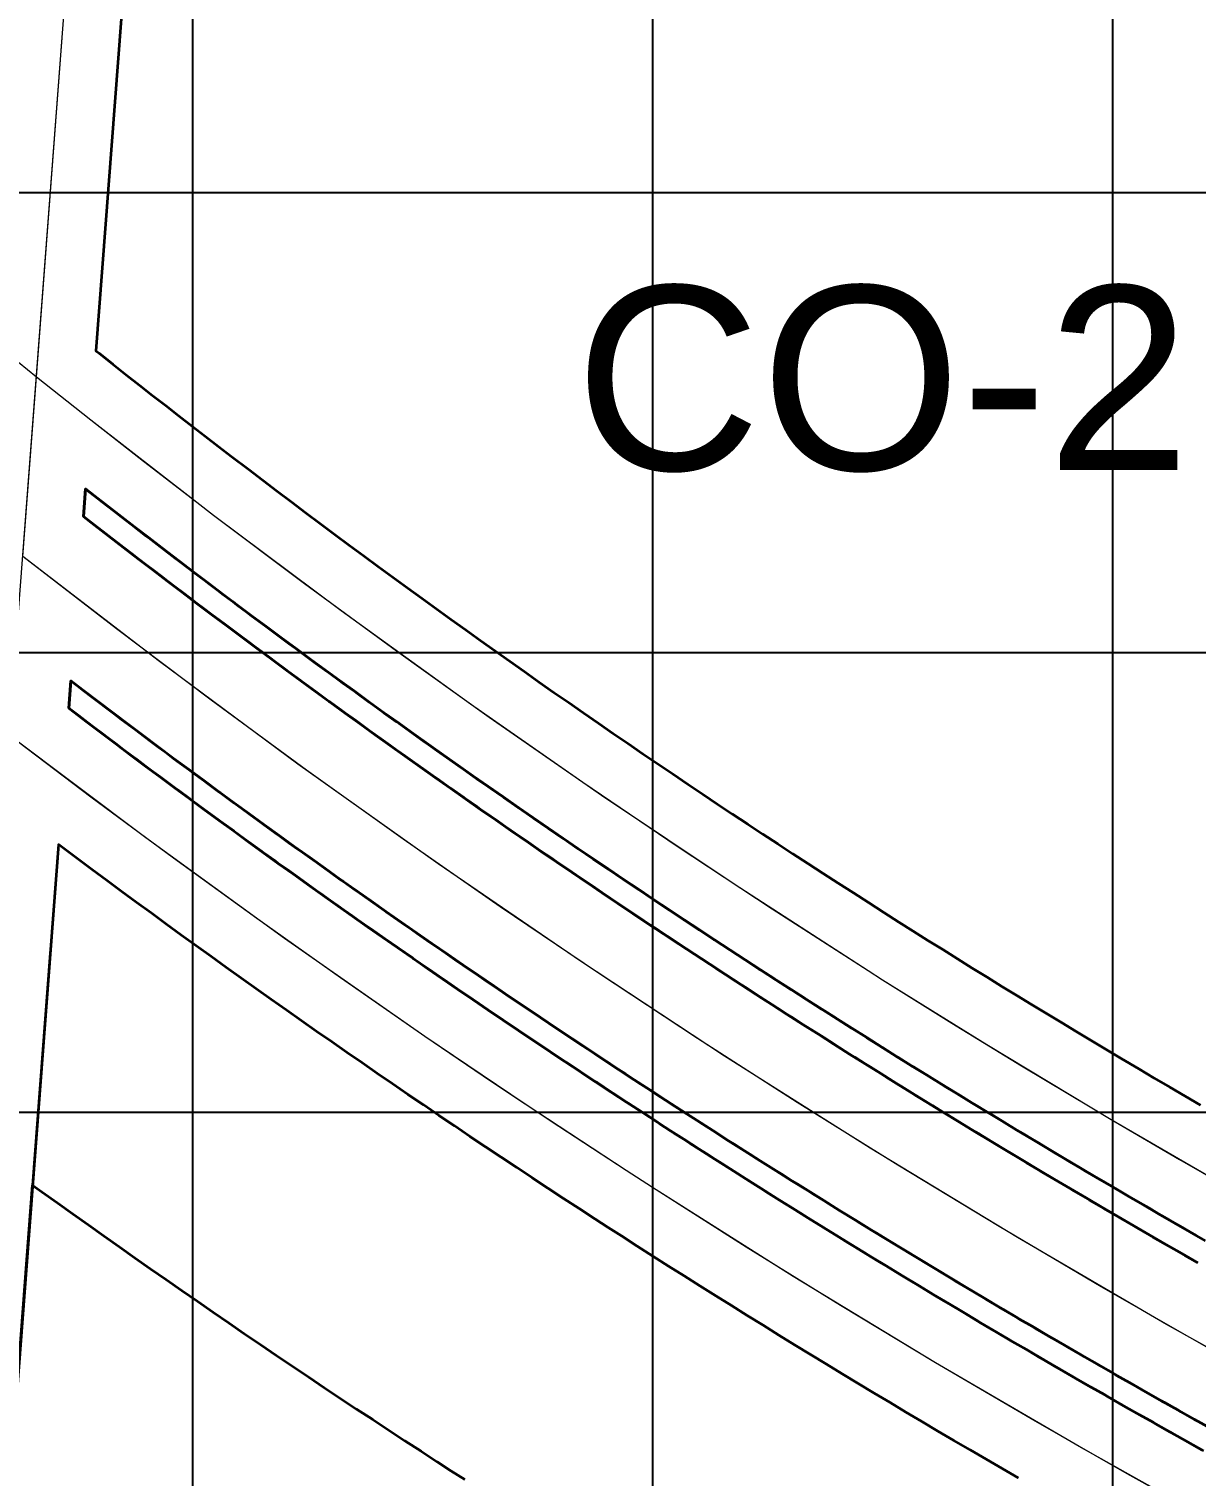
# Model space of a CAD drawing. Header units: millimetres. Extents: x 464536 to 476893, y 870501 to 881610.
# Drawn here: x 467364.4 to 467618.1, y 873120.9 to 873435.6 of the extents above; entities that cross this region are included whole.
import ezdxf
from ezdxf.enums import TextEntityAlignment as Align

# ---------------------------------------------------------------- set-up
doc = ezdxf.new("R2010")
doc.units = ezdxf.units.MM
for name, color, linetype, lineweight in [('Center_1', 7, 'Continuous', 5), ('Land Use Code', 7, 'Continuous', 35), ('Mixed use', 30, 'Continuous', 35), ('Proposed Road Net work', 7, 'Continuous', 35), ('Recreational _ Environmental', 84, 'Continuous', 35)]:
    doc.layers.add(name, color=color, linetype=linetype, lineweight=lineweight)
doc.layers.add('Commerce_ Business _ Trade', color=10, linetype='Continuous')
doc.layers.add('Grid1', color=7, linetype='Continuous')
doc.styles.add('Arial', font='arial.ttf')

msp = doc.modelspace()

# ---------------------------------------------------------------- linework, layer by layer
at = {"layer": 'Center_1'}
for points in [[(467202.2, 871205.22), (467415.66, 874013.8), (467534.59, 875578.54)], [(467354.16, 873369.5), (467365.97, 873359.96), (467377.79, 873350.57), (467400.83, 873332.66), (467404.49, 873329.87), (467432.26, 873309.08), (467460.38, 873288.78), (467488.85, 873268.96), (467517.66, 873249.63), (467546.79, 873230.81), (467546.83, 873230.78), (467549.93, 873228.82), (467572.57, 873214.73), (467595.4, 873200.94), (467599.27, 873198.64), (467629.77, 873180.94), (467663.33, 873162.28), (467697.25, 873144.25), (467731.5, 873126.88), (467766.07, 873110.16), (467773.25, 873106.79), (467780.43, 873103.45)], [(467806.26, 873056.21), (467769.52, 873072.69), (467744.51, 873084.42), (467719.66, 873096.48), (467710.79, 873100.88), (467677.43, 873117.93), (467644.37, 873135.6), (467611.65, 873153.86), (467579.27, 873172.72), (467547.24, 873192.17), (467515.57, 873212.2), (467484.27, 873232.81), (467453.35, 873253.98), (467422.83, 873275.72), (467392.71, 873298.02), (467363, 873320.86)], [(468022.62, 872941.89), (467985.93, 872953.39), (467949.45, 872965.56), (467913.21, 872978.4), (467877.22, 872991.91), (467875.01, 872992.76), (467838.32, 873007.37), (467801.91, 873022.67), (467765.8, 873038.66), (467738.03, 873051.52), (467709.24, 873065.38), (467680.66, 873079.69), (467652.3, 873094.43), (467624.17, 873109.61), (467592.64, 873127.29), (467561.42, 873145.52), (467530.52, 873164.29), (467499.95, 873183.6), (467494.21, 873187.31), (467472.24, 873201.75), (467450.45, 873216.48), (467419.92, 873237.79), (467389.79, 873259.64), (467360.04, 873282.03)]]:
    msp.add_lwpolyline(points, dxfattribs=at)
for points in [[(467194.85, 873513.87, 0), (467205.51, 873503.2, 0), (467216.4, 873492.47, 0), (467227.36, 873481.83, 0), (467238.4, 873471.27, 0), (467249.52, 873460.79, 0), (467254.47, 873456.18, 0), (467266.61, 873444.99, 0), (467278.85, 873433.9, 0), (467291.18, 873422.91, 0), (467303.6, 873412.02, 0), (467316.11, 873401.24, 0), (467328.71, 873390.55, 0), (467341.39, 873379.97, 0), (467354.16, 873369.5, 0), (467365.97, 873359.96, 0)], [(467365.97, 873359.96, 0), (467376.82, 873502.72, 0)], [(467363, 873320.86, 0), (467365.97, 873359.96, 0)], [(467365.97, 873359.96, 0), (467377.79, 873350.57, 0), (467389.28, 873341.57, 0), (467400.83, 873332.66, 0), (467404.49, 873329.87, 0), (467424.29, 873314.97, 0), (467444.27, 873300.32, 0), (467464.43, 873285.92, 0), (467484.76, 873271.76, 0), (467505.27, 873257.85, 0), (467525.95, 873244.2, 0), (467546.79, 873230.81, 0), (467546.83, 873230.78, 0), (467549.93, 873228.82, 0), (467565, 873219.39, 0), (467580.16, 873210.1, 0), (467595.4, 873200.94, 0), (467599.27, 873198.64, 0), (467614.48, 873189.73, 0), (467629.77, 873180.94, 0)], [(467769.52, 873072.69, 0), (467752.83, 873080.47, 0), (467736.21, 873088.4, 0), (467719.66, 873096.48, 0), (467710.79, 873100.88, 0), (467687.82, 873112.54, 0), (467664.99, 873124.49, 0), (467642.32, 873136.72, 0), (467619.8, 873149.24, 0), (467597.44, 873162.04, 0), (467575.25, 873175.12, 0), (467553.22, 873188.48, 0), (467531.36, 873202.11, 0), (467509.67, 873216.02, 0), (467488.16, 873230.2, 0), (467466.83, 873244.65, 0), (467445.68, 873259.37, 0), (467424.72, 873274.35, 0), (467403.95, 873289.59, 0), (467383.38, 873305.1, 0), (467363, 873320.86, 0)], [(467765.8, 873038.66, 0), (467751.89, 873045.04, 0), (467738.03, 873051.52, 0), (467714.98, 873062.57, 0), (467692.06, 873073.91, 0), (467669.28, 873085.53, 0), (467646.65, 873097.43, 0), (467624.17, 873109.61, 0), (467603.11, 873121.34, 0), (467582.2, 873133.31, 0), (467561.42, 873145.52, 0), (467540.78, 873157.98, 0), (467520.3, 873170.67, 0), (467499.95, 873183.6, 0), (467494.21, 873187.31, 0), (467479.54, 873196.91, 0), (467464.95, 873206.63, 0), (467450.45, 873216.48, 0), (467432.09, 873229.2, 0), (467413.87, 873242.11, 0), (467395.78, 873255.22, 0), (467377.84, 873268.53, 0), (467360.04, 873282.03, 0)]]:
    msp.add_polyline3d(points, dxfattribs=at)
at = {"layer": 'Commerce_ Business _ Trade'}
for points in [[(467619.07, 873201.51), (467615.71, 873203.48), (467612.35, 873205.44), (467608.99, 873207.42), (467605.64, 873209.4), (467601.79, 873211.68), (467598.54, 873213.62), (467595.29, 873215.57), (467592.05, 873217.52), (467588.81, 873219.48), (467585.57, 873221.44), (467582.34, 873223.41), (467579.11, 873225.39), (467575.88, 873227.37), (467572.66, 873229.36), (467569.44, 873231.35), (467566.22, 873233.35), (467563.01, 873235.36), (467559.8, 873237.37), (467556.6, 873239.39), (467553.5, 873241.35), (467550.18, 873243.46), (467546.88, 873245.57), (467543.58, 873247.68), (467540.29, 873249.8), (467537, 873251.93), (467533.71, 873254.07), (467530.43, 873256.2), (467527.15, 873258.35), (467523.88, 873260.5), (467520.61, 873262.66), (467517.34, 873264.83), (467514.08, 873267), (467510.83, 873269.18), (467507.58, 873271.36), (467504.33, 873273.55), (467501.09, 873275.75), (467497.85, 873277.95), (467494.61, 873280.16), (467491.38, 873282.38), (467488.15, 873284.6), (467484.93, 873286.83), (467481.72, 873289.07), (467478.5, 873291.31), (467475.29, 873293.55), (467472.09, 873295.81), (467468.89, 873298.07), (467465.7, 873300.33), (467462.5, 873302.61), (467459.32, 873304.89), (467456.14, 873307.17), (467452.96, 873309.46), (467449.79, 873311.76), (467446.62, 873314.06), (467443.45, 873316.37), (467440.29, 873318.69), (467437.14, 873321.01), (467433.99, 873323.34), (467430.84, 873325.67), (467427.7, 873328.02), (467424.56, 873330.36), (467421.43, 873332.72), (467418.3, 873335.07), (467415.18, 873337.44), (467412.06, 873339.81), (467408.43, 873342.59), (467405.55, 873344.79), (467402.68, 873347.01), (467399.81, 873349.22), (467396.95, 873351.44), (467394.09, 873353.67), (467391.23, 873355.9), (467388.38, 873358.14), (467385.53, 873360.38), (467382.59, 873362.71), (467379.65, 873365.04), (467378.93, 873365.61), (467380.11, 873381.03), (467388.54, 873491.98)], [(467459.09, 873120.11), (467456.11, 873122.03), (467453.13, 873123.96), (467449.62, 873126.25), (467446.11, 873128.54), (467442.6, 873130.83), (467439.1, 873133.14), (467435.6, 873135.45), (467432.11, 873137.77), (467428.62, 873140.09), (467425.14, 873142.43), (467421.67, 873144.76), (467418.18, 873147.11), (467414.71, 873149.46), (467411.24, 873151.82), (467407.78, 873154.19), (467404.38, 873156.53), (467400.97, 873158.87), (467397.57, 873161.22), (467394.18, 873163.58), (467390.79, 873165.95), (467387.4, 873168.32), (467384.02, 873170.7), (467380.65, 873173.08), (467377.28, 873175.47), (467373.91, 873177.87), (467370.55, 873180.27), (467367.19, 873182.68), (467365.14, 873184.16), (467368.98, 873234.61), (467369.04, 873235.37), (467370.77, 873258.21), (467371.63, 873257.57), (467374.84, 873255.16), (467378.06, 873252.77), (467381.28, 873250.38), (467384.51, 873248), (467387.74, 873245.62), (467390.98, 873243.25), (467394.22, 873240.88), (467397.47, 873238.52), (467400.72, 873236.17), (467403.97, 873233.83), (467407.23, 873231.49), (467410.5, 873229.15), (467413.77, 873226.83), (467417.04, 873224.5), (467420.32, 873222.19), (467423.6, 873219.88), (467426.89, 873217.58), (467430.18, 873215.28), (467433.47, 873212.99), (467436.77, 873210.71), (467440.08, 873208.43), (467443.38, 873206.16), (467446.74, 873203.87), (467450.11, 873201.58), (467453.48, 873199.29), (467456.85, 873197.02), (467460.23, 873194.75), (467463.61, 873192.48), (467467, 873190.23), (467470.39, 873187.97), (467473.78, 873185.73), (467477.18, 873183.49), (467480.59, 873181.26), (467483.99, 873179.04), (467487.41, 873176.82), (467490.3, 873174.95), (467493.19, 873173.09), (467496.59, 873170.9), (467499.99, 873168.72), (467503.4, 873166.55), (467506.81, 873164.39), (467510.23, 873162.23), (467513.65, 873160.08), (467517.08, 873157.94), (467520.51, 873155.8), (467523.94, 873153.67), (467527.38, 873151.54), (467530.82, 873149.42), (467534.26, 873147.31), (467537.71, 873145.21), (467541.17, 873143.11), (467544.62, 873141.02), (467548.09, 873138.93), (467551.55, 873136.86), (467555.02, 873134.78), (467558.5, 873132.72), (467561.97, 873130.66), (467565.46, 873128.61), (467568.94, 873126.57), (467572.43, 873124.53), (467575.92, 873122.5), (467579.42, 873120.47)]]:
    msp.add_lwpolyline(points, dxfattribs=at)
at = {"layer": 'Grid1'}
for p, q in [((467400, 870600), (467400, 881600)), ((467500, 870600), (467500, 881600)), ((467600, 870600), (467600, 881600)), ((464700, 873400), (472600, 873400)), ((464700, 873300), (472600, 873300)), ((464700, 873200), (472600, 873200))]:
    msp.add_line(p, q, dxfattribs=at)
at = {"layer": 'Mixed use'}
msp.add_lwpolyline([(467339.3, 872844.09), (467365.14, 873184.16), (467367.19, 873182.68), (467370.55, 873180.27), (467373.91, 873177.87), (467377.28, 873175.47), (467380.65, 873173.08), (467384.02, 873170.7), (467387.4, 873168.32), (467390.79, 873165.95), (467394.18, 873163.58), (467397.57, 873161.22), (467400.97, 873158.87), (467404.38, 873156.53), (467407.78, 873154.19), (467411.24, 873151.82), (467414.71, 873149.46), (467418.18, 873147.11), (467421.67, 873144.76), (467425.14, 873142.43), (467428.62, 873140.09), (467432.11, 873137.77), (467435.6, 873135.45), (467439.1, 873133.14), (467442.6, 873130.83), (467446.11, 873128.54), (467449.62, 873126.25), (467453.13, 873123.96), (467456.11, 873122.03), (467459.09, 873120.11)], dxfattribs=at)
at = {"layer": 'Proposed Road Net work'}
for points in [[(467388.54, 873491.98, 0), (467378.93, 873365.61, 0), (467379.65, 873365.04, 0), (467382.59, 873362.71, 0), (467385.53, 873360.38, 0), (467388.38, 873358.14, 0), (467391.23, 873355.9, 0), (467394.09, 873353.67, 0), (467396.95, 873351.44, 0), (467399.81, 873349.22, 0), (467402.68, 873347.01, 0), (467405.55, 873344.79, 0), (467408.43, 873342.59, 0), (467412.06, 873339.81, 0), (467415.18, 873337.44, 0), (467418.3, 873335.07, 0), (467421.43, 873332.72, 0), (467424.56, 873330.36, 0), (467427.7, 873328.02, 0), (467430.84, 873325.67, 0), (467433.99, 873323.34, 0), (467437.14, 873321.01, 0), (467440.29, 873318.69, 0), (467443.45, 873316.37, 0), (467446.62, 873314.06, 0), (467449.79, 873311.76, 0), (467452.96, 873309.46, 0), (467456.14, 873307.17, 0), (467459.32, 873304.89, 0), (467462.5, 873302.61, 0), (467465.7, 873300.33, 0), (467468.89, 873298.07, 0), (467472.09, 873295.81, 0), (467475.29, 873293.55, 0), (467478.5, 873291.31, 0), (467481.72, 873289.07, 0), (467484.93, 873286.83, 0), (467488.15, 873284.6, 0), (467491.38, 873282.38, 0), (467494.61, 873280.16, 0), (467497.85, 873277.95, 0), (467501.09, 873275.75, 0), (467504.33, 873273.55, 0), (467507.58, 873271.36, 0), (467510.83, 873269.18, 0), (467514.08, 873267, 0), (467517.34, 873264.83, 0), (467520.61, 873262.66, 0), (467523.88, 873260.5, 0), (467527.15, 873258.35, 0), (467530.43, 873256.2, 0), (467533.71, 873254.07, 0), (467537, 873251.93, 0), (467540.29, 873249.8, 0), (467543.58, 873247.68, 0), (467546.88, 873245.57, 0), (467550.18, 873243.46, 0), (467553.5, 873241.35, 0), (467556.6, 873239.39, 0), (467559.8, 873237.37, 0), (467563.01, 873235.36, 0), (467566.22, 873233.35, 0), (467569.44, 873231.35, 0), (467572.66, 873229.36, 0), (467575.88, 873227.37, 0), (467579.11, 873225.39, 0), (467582.34, 873223.41, 0), (467585.57, 873221.44, 0), (467588.81, 873219.48, 0), (467592.05, 873217.52, 0), (467595.29, 873215.57, 0), (467598.54, 873213.62, 0), (467601.79, 873211.68, 0), (467605.64, 873209.4, 0), (467608.99, 873207.42, 0), (467612.35, 873205.44, 0), (467615.71, 873203.48, 0), (467619.07, 873201.51, 0)], [(467388.54, 873491.98, 0), (467378.93, 873365.61, 0), (467379.65, 873365.04, 0), (467382.59, 873362.71, 0), (467385.53, 873360.38, 0), (467388.38, 873358.14, 0), (467391.23, 873355.9, 0), (467394.09, 873353.67, 0), (467396.95, 873351.44, 0), (467399.81, 873349.22, 0), (467402.68, 873347.01, 0), (467405.55, 873344.79, 0), (467408.43, 873342.59, 0), (467412.06, 873339.81, 0), (467415.18, 873337.44, 0), (467418.3, 873335.07, 0), (467421.43, 873332.72, 0), (467424.56, 873330.36, 0), (467427.7, 873328.02, 0), (467430.84, 873325.67, 0), (467433.99, 873323.34, 0), (467437.14, 873321.01, 0), (467440.29, 873318.69, 0), (467443.45, 873316.37, 0), (467446.62, 873314.06, 0), (467449.79, 873311.76, 0), (467452.96, 873309.46, 0), (467456.14, 873307.17, 0), (467459.32, 873304.89, 0), (467462.5, 873302.61, 0), (467465.7, 873300.33, 0), (467468.89, 873298.07, 0), (467472.09, 873295.81, 0), (467475.29, 873293.55, 0), (467478.5, 873291.31, 0), (467481.72, 873289.07, 0), (467484.93, 873286.83, 0), (467488.15, 873284.6, 0), (467491.38, 873282.38, 0), (467494.61, 873280.16, 0), (467497.85, 873277.95, 0), (467501.09, 873275.75, 0), (467504.33, 873273.55, 0), (467507.58, 873271.36, 0), (467510.83, 873269.18, 0), (467514.08, 873267, 0), (467517.34, 873264.83, 0), (467520.61, 873262.66, 0), (467523.88, 873260.5, 0), (467527.15, 873258.35, 0), (467530.43, 873256.2, 0), (467533.71, 873254.07, 0), (467537, 873251.93, 0), (467540.29, 873249.8, 0), (467543.58, 873247.68, 0), (467546.88, 873245.57, 0), (467550.18, 873243.46, 0), (467553.5, 873241.35, 0), (467556.6, 873239.39, 0), (467559.8, 873237.37, 0), (467563.01, 873235.36, 0), (467566.22, 873233.35, 0), (467569.44, 873231.35, 0), (467572.66, 873229.36, 0), (467575.88, 873227.37, 0), (467579.11, 873225.39, 0), (467582.34, 873223.41, 0), (467585.57, 873221.44, 0), (467588.81, 873219.48, 0), (467592.05, 873217.52, 0), (467595.29, 873215.57, 0), (467598.54, 873213.62, 0), (467601.79, 873211.68, 0), (467605.64, 873209.4, 0), (467608.99, 873207.42, 0), (467612.35, 873205.44, 0), (467615.71, 873203.48, 0), (467619.07, 873201.51, 0)], [(467620.17, 873172.03, 0), (467616.75, 873173.99, 0), (467613.33, 873175.95, 0), (467609.91, 873177.93, 0), (467606.5, 873179.9, 0), (467603.1, 873181.89, 0), (467599.7, 873183.88, 0), (467596.3, 873185.88, 0), (467592.9, 873187.89, 0), (467589.01, 873190.2, 0), (467585.72, 873192.16, 0), (467582.43, 873194.13, 0), (467579.14, 873196.11, 0), (467575.86, 873198.09, 0), (467572.58, 873200.08, 0), (467569.31, 873202.07, 0), (467566.04, 873204.07, 0), (467562.77, 873206.08, 0), (467559.51, 873208.09, 0), (467556.25, 873210.11, 0), (467552.99, 873212.14, 0), (467549.74, 873214.17, 0), (467546.5, 873216.21, 0), (467543.25, 873218.25, 0), (467540.12, 873220.23, 0), (467536.75, 873222.38, 0), (467533.41, 873224.51, 0), (467530.07, 873226.65, 0), (467526.73, 873228.8, 0), (467523.4, 873230.95, 0), (467520.08, 873233.11, 0), (467516.75, 873235.28, 0), (467513.43, 873237.45, 0), (467510.12, 873239.63, 0), (467506.81, 873241.81, 0), (467503.51, 873244.01, 0), (467500.2, 873246.21, 0), (467496.91, 873248.41, 0), (467493.62, 873250.62, 0), (467490.33, 873252.84, 0), (467487.04, 873255.07, 0), (467483.76, 873257.3, 0), (467480.49, 873259.53, 0), (467477.22, 873261.78, 0), (467473.95, 873264.03, 0), (467470.69, 873266.28, 0), (467467.43, 873268.55, 0), (467464.18, 873270.82, 0), (467460.93, 873273.09, 0), (467457.69, 873275.37, 0), (467454.45, 873277.66, 0), (467451.21, 873279.96, 0), (467447.98, 873282.26, 0), (467444.76, 873284.57, 0), (467441.53, 873286.88, 0), (467438.32, 873289.2, 0), (467435.1, 873291.53, 0), (467431.9, 873293.86, 0), (467428.69, 873296.2, 0), (467425.49, 873298.54, 0), (467422.3, 873300.89, 0), (467419.11, 873303.25, 0), (467415.92, 873305.61, 0), (467412.74, 873307.98, 0), (467409.57, 873310.36, 0), (467406.4, 873312.74, 0), (467403.23, 873315.13, 0), (467400.07, 873317.53, 0), (467396.91, 873319.93, 0), (467393.23, 873322.74, 0), (467390.32, 873324.97, 0), (467387.41, 873327.21, 0), (467384.51, 873329.45, 0), (467381.61, 873331.7, 0), (467378.71, 873333.96, 0), (467376.65, 873335.57, 0), (467376.2, 873329.58, 0), (467378.57, 873327.73, 0), (467381.74, 873325.27, 0), (467384.92, 873322.82, 0), (467388.1, 873320.37, 0), (467391.28, 873317.93, 0), (467394.47, 873315.5, 0), (467397.67, 873313.07, 0), (467400.87, 873310.65, 0), (467404.07, 873308.24, 0), (467407.28, 873305.83, 0), (467410.49, 873303.43, 0), (467413.71, 873301.03, 0), (467416.93, 873298.64, 0), (467420.16, 873296.26, 0), (467423.39, 873293.88, 0), (467426.63, 873291.51, 0), (467429.87, 873289.15, 0), (467433.12, 873286.79, 0), (467436.37, 873284.44, 0), (467439.62, 873282.09, 0), (467442.88, 873279.76, 0), (467446.15, 873277.43, 0), (467449.42, 873275.1, 0), (467452.69, 873272.78, 0), (467455.97, 873270.47, 0), (467459.25, 873268.16, 0), (467462.54, 873265.86, 0), (467465.83, 873263.57, 0), (467469.13, 873261.28, 0), (467472.43, 873259, 0), (467475.73, 873256.73, 0), (467479.04, 873254.46, 0), (467482.36, 873252.2, 0), (467485.68, 873249.95, 0), (467489, 873247.7, 0), (467492.33, 873245.46, 0), (467495.66, 873243.23, 0), (467499, 873241, 0), (467502.34, 873238.78, 0), (467505.68, 873236.57, 0), (467509.03, 873234.36, 0), (467512.39, 873232.16, 0), (467515.75, 873229.96, 0), (467519.11, 873227.78, 0), (467522.48, 873225.59, 0), (467525.85, 873223.42, 0), (467529.22, 873221.25, 0), (467532.6, 873219.09, 0), (467535.99, 873216.94, 0), (467539.37, 873214.79, 0), (467542.77, 873212.65, 0), (467546.16, 873210.51, 0), (467549.57, 873208.39, 0), (467552.97, 873206.26, 0), (467556.38, 873204.15, 0), (467559.79, 873202.04, 0), (467563.21, 873199.94, 0), (467566.63, 873197.85, 0), (467570.06, 873195.76, 0), (467573.49, 873193.68, 0), (467576.92, 873191.61, 0), (467580.36, 873189.54, 0), (467583.8, 873187.48, 0), (467587.25, 873185.43, 0), (467590.7, 873183.38, 0), (467594.16, 873181.34, 0), (467597.61, 873179.31, 0), (467601.08, 873177.28, 0), (467604.54, 873175.26, 0), (467608.01, 873173.25, 0), (467611.49, 873171.24, 0), (467614.97, 873169.24, 0), (467618.45, 873167.25, 0)], [(467620.17, 873172.03, 0), (467616.75, 873173.99, 0), (467613.33, 873175.95, 0), (467609.91, 873177.93, 0), (467606.5, 873179.9, 0), (467603.1, 873181.89, 0), (467599.7, 873183.88, 0), (467596.3, 873185.88, 0), (467592.9, 873187.89, 0), (467589.01, 873190.2, 0), (467585.72, 873192.16, 0), (467582.43, 873194.13, 0), (467579.14, 873196.11, 0), (467575.86, 873198.09, 0), (467572.58, 873200.08, 0), (467569.31, 873202.07, 0), (467566.04, 873204.07, 0), (467562.77, 873206.08, 0), (467559.51, 873208.09, 0), (467556.25, 873210.11, 0), (467552.99, 873212.14, 0), (467549.74, 873214.17, 0), (467546.5, 873216.21, 0), (467543.25, 873218.25, 0), (467540.12, 873220.23, 0), (467536.75, 873222.38, 0), (467533.41, 873224.51, 0), (467530.07, 873226.65, 0), (467526.73, 873228.8, 0), (467523.4, 873230.95, 0), (467520.08, 873233.11, 0), (467516.75, 873235.28, 0), (467513.43, 873237.45, 0), (467510.12, 873239.63, 0), (467506.81, 873241.81, 0), (467503.51, 873244.01, 0), (467500.2, 873246.21, 0), (467496.91, 873248.41, 0), (467493.62, 873250.62, 0), (467490.33, 873252.84, 0), (467487.04, 873255.07, 0), (467483.76, 873257.3, 0), (467480.49, 873259.53, 0), (467477.22, 873261.78, 0), (467473.95, 873264.03, 0), (467470.69, 873266.28, 0), (467467.43, 873268.55, 0), (467464.18, 873270.82, 0), (467460.93, 873273.09, 0), (467457.69, 873275.37, 0), (467454.45, 873277.66, 0), (467451.21, 873279.96, 0), (467447.98, 873282.26, 0), (467444.76, 873284.57, 0), (467441.53, 873286.88, 0), (467438.32, 873289.2, 0), (467435.1, 873291.53, 0), (467431.9, 873293.86, 0), (467428.69, 873296.2, 0), (467425.49, 873298.54, 0), (467422.3, 873300.89, 0), (467419.11, 873303.25, 0), (467415.92, 873305.61, 0), (467412.74, 873307.98, 0), (467409.57, 873310.36, 0), (467406.4, 873312.74, 0), (467403.23, 873315.13, 0), (467400.07, 873317.53, 0), (467396.91, 873319.93, 0), (467393.23, 873322.74, 0), (467390.32, 873324.97, 0), (467387.41, 873327.21, 0), (467384.51, 873329.45, 0), (467381.61, 873331.7, 0), (467378.71, 873333.96, 0), (467376.65, 873335.57, 0), (467376.2, 873329.58, 0), (467378.57, 873327.73, 0), (467381.74, 873325.27, 0), (467384.92, 873322.82, 0), (467388.1, 873320.37, 0), (467391.28, 873317.93, 0), (467394.47, 873315.5, 0), (467397.67, 873313.07, 0), (467400.87, 873310.65, 0), (467404.07, 873308.24, 0), (467407.28, 873305.83, 0), (467410.49, 873303.43, 0), (467413.71, 873301.03, 0), (467416.93, 873298.64, 0), (467420.16, 873296.26, 0), (467423.39, 873293.88, 0), (467426.63, 873291.51, 0), (467429.87, 873289.15, 0), (467433.12, 873286.79, 0), (467436.37, 873284.44, 0), (467439.62, 873282.09, 0), (467442.88, 873279.76, 0), (467446.15, 873277.43, 0), (467449.42, 873275.1, 0), (467452.69, 873272.78, 0), (467455.97, 873270.47, 0), (467459.25, 873268.16, 0), (467462.54, 873265.86, 0), (467465.83, 873263.57, 0), (467469.13, 873261.28, 0), (467472.43, 873259, 0), (467475.73, 873256.73, 0), (467479.04, 873254.46, 0), (467482.36, 873252.2, 0), (467485.68, 873249.95, 0), (467489, 873247.7, 0), (467492.33, 873245.46, 0), (467495.66, 873243.23, 0), (467499, 873241, 0), (467502.34, 873238.78, 0), (467505.68, 873236.57, 0), (467509.03, 873234.36, 0), (467512.39, 873232.16, 0), (467515.75, 873229.96, 0), (467519.11, 873227.78, 0), (467522.48, 873225.59, 0), (467525.85, 873223.42, 0), (467529.22, 873221.25, 0), (467532.6, 873219.09, 0), (467535.99, 873216.94, 0), (467539.37, 873214.79, 0), (467542.77, 873212.65, 0), (467546.16, 873210.51, 0), (467549.57, 873208.39, 0), (467552.97, 873206.26, 0), (467556.38, 873204.15, 0), (467559.79, 873202.04, 0), (467563.21, 873199.94, 0), (467566.63, 873197.85, 0), (467570.06, 873195.76, 0), (467573.49, 873193.68, 0), (467576.92, 873191.61, 0), (467580.36, 873189.54, 0), (467583.8, 873187.48, 0), (467587.25, 873185.43, 0), (467590.7, 873183.38, 0), (467594.16, 873181.34, 0), (467597.61, 873179.31, 0), (467601.08, 873177.28, 0), (467604.54, 873175.26, 0), (467608.01, 873173.25, 0), (467611.49, 873171.24, 0), (467614.97, 873169.24, 0), (467618.45, 873167.25, 0)], [(467621.31, 873131.19, 0), (467617.75, 873133.18, 0), (467614.2, 873135.17, 0), (467610.66, 873137.17, 0), (467607.12, 873139.18, 0), (467603.58, 873141.2, 0), (467600.05, 873143.22, 0), (467596.52, 873145.25, 0), (467592.99, 873147.28, 0), (467589.47, 873149.32, 0), (467585.95, 873151.37, 0), (467582.44, 873153.43, 0), (467578.93, 873155.49, 0), (467575.42, 873157.56, 0), (467571.92, 873159.64, 0), (467568.42, 873161.72, 0), (467564.93, 873163.81, 0), (467561.44, 873165.91, 0), (467557.96, 873168.01, 0), (467554.48, 873170.13, 0), (467551, 873172.24, 0), (467547.53, 873174.37, 0), (467544.06, 873176.5, 0), (467540.59, 873178.64, 0), (467537.14, 873180.78, 0), (467533.68, 873182.94, 0), (467530.23, 873185.1, 0), (467526.78, 873187.26, 0), (467523.34, 873189.43, 0), (467519.9, 873191.61, 0), (467516.47, 873193.8, 0), (467513.04, 873195.99, 0), (467509.61, 873198.19, 0), (467506.19, 873200.4, 0), (467502.77, 873202.61, 0), (467499.36, 873204.83, 0), (467495.95, 873207.06, 0), (467492.55, 873209.29, 0), (467489.15, 873211.53, 0), (467485.76, 873213.78, 0), (467482.37, 873216.03, 0), (467478.98, 873218.29, 0), (467475.6, 873220.56, 0), (467472.22, 873222.84, 0), (467468.85, 873225.12, 0), (467465.48, 873227.4, 0), (467462.12, 873229.7, 0), (467458.76, 873232, 0), (467455.4, 873234.3, 0), (467452.05, 873236.62, 0), (467448.71, 873238.94, 0), (467445.37, 873241.26, 0), (467442.03, 873243.6, 0), (467438.7, 873245.94, 0), (467435.37, 873248.28, 0), (467432.05, 873250.64, 0), (467428.73, 873253, 0), (467425.42, 873255.36, 0), (467422.11, 873257.73, 0), (467418.81, 873260.11, 0), (467415.51, 873262.5, 0), (467412.22, 873264.89, 0), (467408.93, 873267.29, 0), (467405.64, 873269.69, 0), (467402.36, 873272.11, 0), (467399.09, 873274.52, 0), (467395.82, 873276.95, 0), (467392.55, 873279.38, 0), (467389.29, 873281.82, 0), (467386.04, 873284.26, 0), (467382.79, 873286.71, 0), (467379.54, 873289.17, 0), (467376.3, 873291.63, 0), (467373.47, 873293.78, 0), (467373.02, 873287.84, 0), (467373.95, 873287.13, 0), (467377.11, 873284.73, 0), (467380.27, 873282.34, 0), (467383.44, 873279.96, 0), (467386.61, 873277.58, 0), (467389.79, 873275.21, 0), (467392.97, 873272.84, 0), (467396.15, 873270.48, 0), (467399.34, 873268.12, 0), (467402.54, 873265.77, 0), (467405.73, 873263.43, 0), (467408.94, 873261.09, 0), (467412.14, 873258.76, 0), (467415.36, 873256.44, 0), (467418.57, 873254.12, 0), (467421.79, 873251.81, 0), (467425.02, 873249.5, 0), (467428.25, 873247.2, 0), (467431.48, 873244.91, 0), (467434.72, 873242.62, 0), (467437.96, 873240.34, 0), (467441.21, 873238.07, 0), (467444.46, 873235.8, 0), (467447.72, 873233.54, 0), (467450.98, 873231.28, 0), (467454.24, 873229.03, 0), (467457.51, 873226.79, 0), (467460.83, 873224.52, 0), (467464.15, 873222.26, 0), (467467.48, 873220, 0), (467470.82, 873217.75, 0), (467474.15, 873215.51, 0), (467477.5, 873213.27, 0), (467480.84, 873211.04, 0), (467484.19, 873208.82, 0), (467487.55, 873206.6, 0), (467490.91, 873204.39, 0), (467494.27, 873202.19, 0), (467497.64, 873199.99, 0), (467501.01, 873197.8, 0), (467503.86, 873195.95, 0), (467506.72, 873194.11, 0), (467510.08, 873191.95, 0), (467513.44, 873189.8, 0), (467516.81, 873187.65, 0), (467520.18, 873185.51, 0), (467523.56, 873183.38, 0), (467526.94, 873181.26, 0), (467530.32, 873179.14, 0), (467533.71, 873177.03, 0), (467537.1, 873174.92, 0), (467540.5, 873172.82, 0), (467543.9, 873170.73, 0), (467547.31, 873168.64, 0), (467550.71, 873166.56, 0), (467554.13, 873164.49, 0), (467557.54, 873162.42, 0), (467560.96, 873160.36, 0), (467564.39, 873158.31, 0), (467567.82, 873156.26, 0), (467571.25, 873154.22, 0), (467574.68, 873152.19, 0), (467578.12, 873150.16, 0), (467581.57, 873148.14, 0), (467585.02, 873146.13, 0), (467588.47, 873144.12, 0), (467591.92, 873142.12, 0), (467595.38, 873140.13, 0), (467598.85, 873138.14, 0), (467602.31, 873136.16, 0), (467605.79, 873134.19, 0), (467609.26, 873132.22, 0), (467612.74, 873130.26, 0), (467616.22, 873128.31, 0), (467619.71, 873126.36, 0)], [(467621.31, 873131.19, 0), (467617.75, 873133.18, 0), (467614.2, 873135.17, 0), (467610.66, 873137.17, 0), (467607.12, 873139.18, 0), (467603.58, 873141.2, 0), (467600.05, 873143.22, 0), (467596.52, 873145.25, 0), (467592.99, 873147.28, 0), (467589.47, 873149.32, 0), (467585.95, 873151.37, 0), (467582.44, 873153.43, 0), (467578.93, 873155.49, 0), (467575.42, 873157.56, 0), (467571.92, 873159.64, 0), (467568.42, 873161.72, 0), (467564.93, 873163.81, 0), (467561.44, 873165.91, 0), (467557.96, 873168.01, 0), (467554.48, 873170.13, 0), (467551, 873172.24, 0), (467547.53, 873174.37, 0), (467544.06, 873176.5, 0), (467540.59, 873178.64, 0), (467537.14, 873180.78, 0), (467533.68, 873182.94, 0), (467530.23, 873185.1, 0), (467526.78, 873187.26, 0), (467523.34, 873189.43, 0), (467519.9, 873191.61, 0), (467516.47, 873193.8, 0), (467513.04, 873195.99, 0), (467509.61, 873198.19, 0), (467506.19, 873200.4, 0), (467502.77, 873202.61, 0), (467499.36, 873204.83, 0), (467495.95, 873207.06, 0), (467492.55, 873209.29, 0), (467489.15, 873211.53, 0), (467485.76, 873213.78, 0), (467482.37, 873216.03, 0), (467478.98, 873218.29, 0), (467475.6, 873220.56, 0), (467472.22, 873222.84, 0), (467468.85, 873225.12, 0), (467465.48, 873227.4, 0), (467462.12, 873229.7, 0), (467458.76, 873232, 0), (467455.4, 873234.3, 0), (467452.05, 873236.62, 0), (467448.71, 873238.94, 0), (467445.37, 873241.26, 0), (467442.03, 873243.6, 0), (467438.7, 873245.94, 0), (467435.37, 873248.28, 0), (467432.05, 873250.64, 0), (467428.73, 873253, 0), (467425.42, 873255.36, 0), (467422.11, 873257.73, 0), (467418.81, 873260.11, 0), (467415.51, 873262.5, 0), (467412.22, 873264.89, 0), (467408.93, 873267.29, 0), (467405.64, 873269.69, 0), (467402.36, 873272.11, 0), (467399.09, 873274.52, 0), (467395.82, 873276.95, 0), (467392.55, 873279.38, 0), (467389.29, 873281.82, 0), (467386.04, 873284.26, 0), (467382.79, 873286.71, 0), (467379.54, 873289.17, 0), (467376.3, 873291.63, 0), (467373.47, 873293.78, 0), (467373.02, 873287.84, 0), (467373.95, 873287.13, 0), (467377.11, 873284.73, 0), (467380.27, 873282.34, 0), (467383.44, 873279.96, 0), (467386.61, 873277.58, 0), (467389.79, 873275.21, 0), (467392.97, 873272.84, 0), (467396.15, 873270.48, 0), (467399.34, 873268.12, 0), (467402.54, 873265.77, 0), (467405.73, 873263.43, 0), (467408.94, 873261.09, 0), (467412.14, 873258.76, 0), (467415.36, 873256.44, 0), (467418.57, 873254.12, 0), (467421.79, 873251.81, 0), (467425.02, 873249.5, 0), (467428.25, 873247.2, 0), (467431.48, 873244.91, 0), (467434.72, 873242.62, 0), (467437.96, 873240.34, 0), (467441.21, 873238.07, 0), (467444.46, 873235.8, 0), (467447.72, 873233.54, 0), (467450.98, 873231.28, 0), (467454.24, 873229.03, 0), (467457.51, 873226.79, 0), (467460.83, 873224.52, 0), (467464.15, 873222.26, 0), (467467.48, 873220, 0), (467470.82, 873217.75, 0), (467474.15, 873215.51, 0), (467477.5, 873213.27, 0), (467480.84, 873211.04, 0), (467484.19, 873208.82, 0), (467487.55, 873206.6, 0), (467490.91, 873204.39, 0), (467494.27, 873202.19, 0), (467497.64, 873199.99, 0), (467501.01, 873197.8, 0), (467503.86, 873195.95, 0), (467506.72, 873194.11, 0), (467510.08, 873191.95, 0), (467513.44, 873189.8, 0), (467516.81, 873187.65, 0), (467520.18, 873185.51, 0), (467523.56, 873183.38, 0), (467526.94, 873181.26, 0), (467530.32, 873179.14, 0), (467533.71, 873177.03, 0), (467537.1, 873174.92, 0), (467540.5, 873172.82, 0), (467543.9, 873170.73, 0), (467547.31, 873168.64, 0), (467550.71, 873166.56, 0), (467554.13, 873164.49, 0), (467557.54, 873162.42, 0), (467560.96, 873160.36, 0), (467564.39, 873158.31, 0), (467567.82, 873156.26, 0), (467571.25, 873154.22, 0), (467574.68, 873152.19, 0), (467578.12, 873150.16, 0), (467581.57, 873148.14, 0), (467585.02, 873146.13, 0), (467588.47, 873144.12, 0), (467591.92, 873142.12, 0), (467595.38, 873140.13, 0), (467598.85, 873138.14, 0), (467602.31, 873136.16, 0), (467605.79, 873134.19, 0), (467609.26, 873132.22, 0), (467612.74, 873130.26, 0), (467616.22, 873128.31, 0), (467619.71, 873126.36, 0)], [(467579.42, 873120.47, 0), (467575.92, 873122.5, 0), (467572.43, 873124.53, 0), (467568.94, 873126.57, 0), (467565.46, 873128.61, 0), (467561.97, 873130.66, 0), (467558.5, 873132.72, 0), (467555.02, 873134.78, 0), (467551.55, 873136.86, 0), (467548.09, 873138.93, 0), (467544.62, 873141.02, 0), (467541.17, 873143.11, 0), (467537.71, 873145.21, 0), (467534.26, 873147.31, 0), (467530.82, 873149.42, 0), (467527.38, 873151.54, 0), (467523.94, 873153.67, 0), (467520.51, 873155.8, 0), (467517.08, 873157.94, 0), (467513.65, 873160.08, 0), (467510.23, 873162.23, 0), (467506.81, 873164.39, 0), (467503.4, 873166.55, 0), (467499.99, 873168.72, 0), (467496.59, 873170.9, 0), (467493.19, 873173.09, 0), (467490.3, 873174.95, 0), (467487.41, 873176.82, 0), (467483.99, 873179.04, 0), (467480.59, 873181.26, 0), (467477.18, 873183.49, 0), (467473.78, 873185.73, 0), (467470.39, 873187.97, 0), (467467, 873190.23, 0), (467463.61, 873192.48, 0), (467460.23, 873194.75, 0), (467456.85, 873197.02, 0), (467453.48, 873199.29, 0), (467450.11, 873201.58, 0), (467446.74, 873203.87, 0), (467443.38, 873206.16, 0), (467440.08, 873208.43, 0), (467436.77, 873210.71, 0), (467433.47, 873212.99, 0), (467430.18, 873215.28, 0), (467426.89, 873217.58, 0), (467423.6, 873219.88, 0), (467420.32, 873222.19, 0), (467417.04, 873224.5, 0), (467413.77, 873226.83, 0), (467410.5, 873229.15, 0), (467407.23, 873231.49, 0), (467403.97, 873233.83, 0), (467400.72, 873236.17, 0), (467397.47, 873238.52, 0), (467394.22, 873240.88, 0), (467390.98, 873243.25, 0), (467387.74, 873245.62, 0), (467384.51, 873248, 0), (467381.28, 873250.38, 0), (467378.06, 873252.77, 0), (467374.84, 873255.16, 0), (467371.63, 873257.57, 0), (467370.77, 873258.21, 0), (467338.7, 872836.3, 0)], [(467579.42, 873120.47, 0), (467575.92, 873122.5, 0), (467572.43, 873124.53, 0), (467568.94, 873126.57, 0), (467565.46, 873128.61, 0), (467561.97, 873130.66, 0), (467558.5, 873132.72, 0), (467555.02, 873134.78, 0), (467551.55, 873136.86, 0), (467548.09, 873138.93, 0), (467544.62, 873141.02, 0), (467541.17, 873143.11, 0), (467537.71, 873145.21, 0), (467534.26, 873147.31, 0), (467530.82, 873149.42, 0), (467527.38, 873151.54, 0), (467523.94, 873153.67, 0), (467520.51, 873155.8, 0), (467517.08, 873157.94, 0), (467513.65, 873160.08, 0), (467510.23, 873162.23, 0), (467506.81, 873164.39, 0), (467503.4, 873166.55, 0), (467499.99, 873168.72, 0), (467496.59, 873170.9, 0), (467493.19, 873173.09, 0), (467490.3, 873174.95, 0), (467487.41, 873176.82, 0), (467483.99, 873179.04, 0), (467480.59, 873181.26, 0), (467477.18, 873183.49, 0), (467473.78, 873185.73, 0), (467470.39, 873187.97, 0), (467467, 873190.23, 0), (467463.61, 873192.48, 0), (467460.23, 873194.75, 0), (467456.85, 873197.02, 0), (467453.48, 873199.29, 0), (467450.11, 873201.58, 0), (467446.74, 873203.87, 0), (467443.38, 873206.16, 0), (467440.08, 873208.43, 0), (467436.77, 873210.71, 0), (467433.47, 873212.99, 0), (467430.18, 873215.28, 0), (467426.89, 873217.58, 0), (467423.6, 873219.88, 0), (467420.32, 873222.19, 0), (467417.04, 873224.5, 0), (467413.77, 873226.83, 0), (467410.5, 873229.15, 0), (467407.23, 873231.49, 0), (467403.97, 873233.83, 0), (467400.72, 873236.17, 0), (467397.47, 873238.52, 0), (467394.22, 873240.88, 0), (467390.98, 873243.25, 0), (467387.74, 873245.62, 0), (467384.51, 873248, 0), (467381.28, 873250.38, 0), (467378.06, 873252.77, 0), (467374.84, 873255.16, 0), (467371.63, 873257.57, 0), (467370.77, 873258.21, 0), (467338.7, 872836.3, 0)]]:
    msp.add_polyline3d(points, dxfattribs=at)
at = {"layer": 'Recreational _ Environmental'}
for points in [[(467618.45, 873167.25), (467615.62, 873168.87), (467614.97, 873169.24), (467612.17, 873170.85), (467611.49, 873171.24), (467608.71, 873172.84), (467608.01, 873173.25), (467605.26, 873174.84), (467604.54, 873175.26), (467601.82, 873176.85), (467601.08, 873177.28), (467598.38, 873178.86), (467597.61, 873179.31), (467594.94, 873180.88), (467594.16, 873181.34), (467591.51, 873182.9), (467590.7, 873183.38), (467588.08, 873184.93), (467587.25, 873185.43), (467584.66, 873186.97), (467583.8, 873187.48), (467581.24, 873189.02), (467580.36, 873189.54), (467577.82, 873191.07), (467576.92, 873191.61), (467574.41, 873193.13), (467573.49, 873193.68), (467571, 873195.19), (467570.06, 873195.76), (467567.59, 873197.26), (467566.63, 873197.85), (467564.19, 873199.34), (467563.21, 873199.94), (467560.8, 873201.43), (467559.79, 873202.04), (467557.4, 873203.52), (467556.38, 873204.15), (467554.02, 873205.62), (467552.97, 873206.26), (467550.63, 873207.72), (467549.57, 873208.39), (467547.25, 873209.83), (467546.16, 873210.51), (467543.88, 873211.95), (467542.77, 873212.65), (467540.5, 873214.08), (467539.38, 873214.79), (467537.14, 873216.21), (467535.99, 873216.94), (467533.77, 873218.35), (467532.6, 873219.09), (467530.41, 873220.49), (467529.22, 873221.25), (467527.06, 873222.64), (467525.85, 873223.42), (467523.71, 873224.8), (467522.48, 873225.59), (467520.4, 873226.94), (467519.11, 873227.78), (467517.09, 873229.09), (467515.75, 873229.96), (467513.78, 873231.24), (467512.39, 873232.16), (467510.49, 873233.41), (467509.03, 873234.36), (467507.19, 873235.57), (467505.68, 873236.57), (467503.9, 873237.75), (467502.34, 873238.78), (467500.61, 873239.93), (467499, 873241), (467497.33, 873242.11), (467495.66, 873243.23), (467494.05, 873244.31), (467492.33, 873245.46), (467490.78, 873246.51), (467489, 873247.7), (467487.51, 873248.71), (467485.68, 873249.95), (467484.24, 873250.93), (467482.36, 873252.2), (467480.98, 873253.14), (467479.04, 873254.46), (467477.72, 873255.37), (467475.73, 873256.73), (467474.47, 873257.6), (467472.43, 873259), (467471.22, 873259.84), (467469.13, 873261.28), (467467.98, 873262.08), (467465.83, 873263.57), (467464.74, 873264.33), (467462.54, 873265.86), (467461.81, 873266.38), (467459.25, 873268.16), (467458.87, 873268.43), (467455.97, 873270.47), (467455.95, 873270.48), (467453.02, 873272.55), (467452.69, 873272.78), (467450.1, 873274.61), (467449.42, 873275.1), (467447.19, 873276.69), (467446.15, 873277.43), (467444.27, 873278.76), (467442.88, 873279.76), (467441.36, 873280.84), (467439.62, 873282.1), (467438.42, 873282.96), (467436.37, 873284.44), (467435.47, 873285.09), (467433.12, 873286.79), (467432.53, 873287.22), (467429.87, 873289.15), (467429.59, 873289.35), (467426.66, 873291.49), (467426.63, 873291.51), (467423.73, 873293.63), (467423.39, 873293.88), (467420.8, 873295.78), (467420.16, 873296.26), (467417.88, 873297.94), (467416.93, 873298.64), (467414.96, 873300.1), (467413.71, 873301.03), (467411.86, 873302.41), (467410.49, 873303.43), (467408.75, 873304.73), (467407.28, 873305.83), (467405.65, 873307.05), (467404.07, 873308.24), (467402.56, 873309.37), (467400.87, 873310.65), (467399.47, 873311.71), (467397.67, 873313.07), (467396.28, 873314.12), (467394.47, 873315.5), (467393.1, 873316.54), (467391.28, 873317.93), (467389.92, 873318.97), (467388.1, 873320.37), (467386.75, 873321.41), (467384.92, 873322.82), (467383.58, 873323.85), (467381.74, 873325.27), (467380.42, 873326.29), (467378.57, 873327.73), (467377.26, 873328.75), (467376.2, 873329.58), (467376.65, 873335.57), (467377.19, 873335.15), (467378.71, 873333.96), (467380.34, 873332.69), (467381.61, 873331.7), (467383.49, 873330.25), (467384.51, 873329.45), (467386.64, 873327.81), (467387.41, 873327.21), (467389.8, 873325.37), (467390.32, 873324.97), (467392.96, 873322.94), (467393.23, 873322.74), (467396.13, 873320.52), (467396.91, 873319.93), (467399.31, 873318.1), (467400.07, 873317.53), (467402.49, 873315.69), (467403.23, 873315.13), (467405.57, 873313.37), (467406.4, 873312.74), (467408.65, 873311.05), (467409.57, 873310.36), (467411.75, 873308.73), (467412.74, 873307.98), (467414.84, 873306.42), (467415.92, 873305.61), (467417.94, 873304.12), (467419.11, 873303.25), (467420.85, 873301.96), (467422.3, 873300.89), (467423.77, 873299.81), (467425.49, 873298.54), (467426.69, 873297.67), (467428.69, 873296.2), (467429.61, 873295.53), (467431.9, 873293.86), (467432.54, 873293.39), (467435.1, 873291.53), (467435.47, 873291.26), (467438.32, 873289.2), (467438.4, 873289.14), (467441.34, 873287.02), (467441.53, 873286.88), (467444.28, 873284.91), (467444.76, 873284.57), (467447.18, 873282.83), (467447.98, 873282.26), (467450.09, 873280.76), (467451.21, 873279.96), (467453, 873278.69), (467454.45, 873277.66), (467455.91, 873276.63), (467457.69, 873275.37), (467458.83, 873274.57), (467460.93, 873273.09), (467461.75, 873272.52), (467464.18, 873270.82), (467464.67, 873270.48), (467467.43, 873268.55), (467467.6, 873268.43), (467470.69, 873266.28), (467470.83, 873266.19), (467473.95, 873264.03), (467474.06, 873263.95), (467477.22, 873261.78), (467477.3, 873261.72), (467480.49, 873259.53), (467480.55, 873259.49), (467483.76, 873257.3), (467483.8, 873257.27), (467487.04, 873255.07), (467487.05, 873255.06), (467490.31, 873252.85), (467490.33, 873252.84), (467493.57, 873250.65), (467493.62, 873250.62), (467496.84, 873248.46), (467496.91, 873248.41), (467500.11, 873246.27), (467500.2, 873246.21), (467503.38, 873244.09), (467503.51, 873244.01), (467506.66, 873241.92), (467506.81, 873241.81), (467509.94, 873239.75), (467510.12, 873239.63), (467513.23, 873237.59), (467513.44, 873237.45), (467516.52, 873235.43), (467516.75, 873235.28), (467519.82, 873233.28), (467520.08, 873233.11), (467523.12, 873231.14), (467523.4, 873230.95), (467526.42, 873229), (467526.73, 873228.8), (467529.76, 873226.85), (467530.07, 873226.65), (467533.11, 873224.7), (467533.41, 873224.51), (467536.46, 873222.56), (467536.75, 873222.38), (467539.81, 873220.43), (467540.12, 873220.24), (467543.17, 873218.3), (467543.25, 873218.25), (467546.5, 873216.21), (467546.54, 873216.18), (467549.74, 873214.17), (467549.9, 873214.07), (467552.99, 873212.14), (467553.28, 873211.96), (467556.25, 873210.11), (467556.65, 873209.86), (467559.51, 873208.09), (467560.03, 873207.77), (467562.77, 873206.08), (467563.42, 873205.69), (467566.04, 873204.07), (467566.8, 873203.61), (467569.31, 873202.07), (467570.2, 873201.53), (467572.58, 873200.08), (467573.59, 873199.47), (467575.86, 873198.09), (467576.99, 873197.41), (467579.14, 873196.11), (467580.4, 873195.35), (467582.43, 873194.13), (467583.81, 873193.31), (467585.72, 873192.16), (467587.22, 873191.27), (467589.01, 873190.2), (467590.63, 873189.23), (467592.9, 873187.89), (467594.05, 873187.21), (467596.3, 873185.88), (467597.48, 873185.19), (467599.7, 873183.88), (467600.91, 873183.17), (467603.1, 873181.89), (467604.34, 873181.17), (467606.5, 873179.9), (467607.78, 873179.17), (467609.91, 873177.93), (467611.21, 873177.17), (467613.33, 873175.95), (467614.66, 873175.19), (467616.75, 873173.99), (467618.11, 873173.21)], [(467619.4, 873126.53), (467616.22, 873128.31), (467615.86, 873128.51), (467612.74, 873130.26), (467612.33, 873130.49), (467609.26, 873132.22), (467608.8, 873132.48), (467605.79, 873134.19), (467605.27, 873134.48), (467602.31, 873136.16), (467601.74, 873136.49), (467598.85, 873138.14), (467598.22, 873138.5), (467595.38, 873140.13), (467594.71, 873140.52), (467591.92, 873142.12), (467591.2, 873142.54), (467588.47, 873144.12), (467587.69, 873144.57), (467585.02, 873146.13), (467584.19, 873146.61), (467581.57, 873148.14), (467580.69, 873148.66), (467578.12, 873150.16), (467577.19, 873150.71), (467574.68, 873152.19), (467573.7, 873152.77), (467571.25, 873154.22), (467570.21, 873154.84), (467567.82, 873156.26), (467566.73, 873156.91), (467564.39, 873158.31), (467563.25, 873158.99), (467560.96, 873160.36), (467559.77, 873161.08), (467557.54, 873162.42), (467556.3, 873163.17), (467554.13, 873164.49), (467552.83, 873165.27), (467550.71, 873166.56), (467549.37, 873167.38), (467547.31, 873168.64), (467545.91, 873169.5), (467543.9, 873170.73), (467542.46, 873171.62), (467540.5, 873172.82), (467539, 873173.74), (467537.1, 873174.92), (467535.56, 873175.88), (467533.71, 873177.03), (467532.12, 873178.02), (467530.32, 873179.14), (467528.68, 873180.17), (467526.94, 873181.26), (467525.24, 873182.32), (467523.56, 873183.38), (467521.81, 873184.48), (467520.18, 873185.51), (467518.39, 873186.65), (467516.81, 873187.65), (467514.97, 873188.83), (467513.44, 873189.8), (467511.55, 873191.01), (467510.08, 873191.95), (467508.14, 873193.2), (467506.72, 873194.11), (467504.73, 873195.39), (467503.86, 873195.95), (467501.36, 873197.57), (467501.01, 873197.8), (467498, 873199.76), (467497.64, 873199.99), (467494.63, 873201.95), (467494.27, 873202.19), (467491.28, 873204.15), (467490.91, 873204.39), (467487.93, 873206.35), (467487.55, 873206.6), (467484.58, 873208.56), (467484.19, 873208.82), (467481.24, 873210.78), (467480.84, 873211.04), (467477.9, 873213), (467477.5, 873213.27), (467474.56, 873215.24), (467474.15, 873215.51), (467471.23, 873217.47), (467470.82, 873217.75), (467467.91, 873219.72), (467467.48, 873220), (467464.58, 873221.97), (467464.15, 873222.26), (467461.27, 873224.22), (467460.83, 873224.52), (467457.95, 873226.49), (467457.51, 873226.79), (467454.65, 873228.76), (467454.24, 873229.03), (467451.34, 873231.03), (467450.98, 873231.28), (467448.04, 873233.31), (467447.72, 873233.54), (467444.75, 873235.6), (467444.46, 873235.8), (467441.76, 873237.68), (467441.21, 873238.07), (467438.78, 873239.77), (467437.96, 873240.34), (467435.8, 873241.86), (467434.72, 873242.62), (467432.83, 873243.96), (467431.48, 873244.91), (467429.86, 873246.06), (467428.25, 873247.21), (467426.89, 873248.17), (467425.02, 873249.5), (467423.93, 873250.28), (467421.79, 873251.81), (467420.97, 873252.4), (467418.57, 873254.12), (467417.97, 873254.56), (467415.36, 873256.44), (467414.97, 873256.72), (467412.14, 873258.76), (467411.98, 873258.88), (467408.99, 873261.05), (467408.94, 873261.09), (467406.01, 873263.23), (467405.73, 873263.43), (467403.03, 873265.41), (467402.54, 873265.77), (467400.05, 873267.6), (467399.34, 873268.12), (467397.08, 873269.79), (467396.15, 873270.48), (467394.11, 873271.99), (467392.97, 873272.84), (467390.95, 873274.34), (467389.79, 873275.21), (467387.79, 873276.69), (467386.61, 873277.58), (467384.64, 873279.05), (467383.44, 873279.96), (467381.49, 873281.42), (467380.27, 873282.34), (467378.35, 873283.8), (467377.11, 873284.73), (467375.11, 873286.25), (467373.95, 873287.13), (467373.02, 873287.84), (467373.47, 873293.78), (467374.91, 873292.69), (467376.3, 873291.63), (467378.13, 873290.23), (467379.54, 873289.17), (467381.37, 873287.78), (467382.79, 873286.71), (467384.5, 873285.42), (467386.04, 873284.26), (467387.64, 873283.05), (467389.29, 873281.82), (467390.79, 873280.7), (467392.55, 873279.38), (467393.94, 873278.35), (467395.82, 873276.95), (467397.09, 873276), (467399.09, 873274.52), (467400.05, 873273.81), (467402.36, 873272.11), (467403.02, 873271.62), (467405.64, 873269.69), (467405.99, 873269.44), (467408.93, 873267.29), (467408.96, 873267.27), (467411.94, 873265.1), (467412.22, 873264.89), (467414.92, 873262.93), (467415.51, 873262.5), (467417.9, 873260.77), (467418.81, 873260.11), (467420.89, 873258.61), (467422.11, 873257.73), (467423.88, 873256.46), (467425.42, 873255.36), (467426.84, 873254.35), (467428.74, 873253), (467429.79, 873252.24), (467432.05, 873250.64), (467432.75, 873250.14), (467435.37, 873248.28), (467435.71, 873248.04), (467438.68, 873245.95), (467438.7, 873245.94), (467441.65, 873243.86), (467442.03, 873243.6), (467444.62, 873241.78), (467445.37, 873241.26), (467447.6, 873239.71), (467448.71, 873238.94), (467450.89, 873237.42), (467452.05, 873236.62), (467454.18, 873235.15), (467455.4, 873234.3), (467457.48, 873232.88), (467458.76, 873232), (467460.78, 873230.61), (467462.12, 873229.7), (467464.08, 873228.36), (467465.48, 873227.4), (467467.39, 873226.1), (467468.85, 873225.12), (467470.71, 873223.86), (467472.22, 873222.84), (467474.02, 873221.62), (467475.6, 873220.56), (467477.35, 873219.39), (467478.98, 873218.29), (467480.67, 873217.16), (467482.37, 873216.03), (467484, 873214.94), (467485.76, 873213.78), (467487.34, 873212.73), (467489.15, 873211.53), (467490.68, 873210.53), (467492.55, 873209.29), (467494.02, 873208.33), (467495.95, 873207.06), (467497.37, 873206.13), (467499.36, 873204.83), (467500.72, 873203.95), (467502.77, 873202.61), (467504.08, 873201.77), (467506.19, 873200.4), (467507.44, 873199.59), (467509.61, 873198.19), (467510.84, 873197.4), (467513.04, 873195.99), (467514.25, 873195.22), (467516.47, 873193.8), (467517.65, 873193.04), (467519.9, 873191.61), (467521.07, 873190.87), (467523.34, 873189.43), (467524.48, 873188.71), (467526.78, 873187.26), (467527.91, 873186.56), (467530.23, 873185.1), (467531.33, 873184.41), (467533.68, 873182.94), (467534.76, 873182.26), (467537.14, 873180.78), (467538.19, 873180.13), (467540.59, 873178.64), (467541.63, 873178), (467544.06, 873176.5), (467545.08, 873175.88), (467547.53, 873174.37), (467548.52, 873173.76), (467551, 873172.24), (467551.97, 873171.65), (467554.48, 873170.13), (467555.43, 873169.55), (467557.96, 873168.01), (467558.89, 873167.45), (467561.44, 873165.91), (467562.35, 873165.36), (467564.93, 873163.81), (467565.82, 873163.28), (467568.42, 873161.72), (467569.29, 873161.21), (467571.92, 873159.64), (467572.76, 873159.14), (467575.42, 873157.56), (467576.24, 873157.08), (467578.93, 873155.49), (467579.73, 873155.02), (467582.44, 873153.43), (467583.21, 873152.97), (467585.95, 873151.37), (467586.7, 873150.93), (467589.47, 873149.32), (467590.2, 873148.9), (467592.99, 873147.28), (467593.7, 873146.87), (467596.52, 873145.25), (467597.2, 873144.85), (467600.05, 873143.22), (467600.71, 873142.84), (467603.58, 873141.2), (467604.22, 873140.83), (467607.12, 873139.18), (467607.74, 873138.83), (467610.66, 873137.17), (467611.26, 873136.84), (467614.2, 873135.17), (467614.78, 873134.85), (467617.75, 873133.18), (467618.31, 873132.87)]]:
    msp.add_lwpolyline(points, dxfattribs=at)

# ---------------------------------------------------------------- texts
at = {"layer": 'Land Use Code', "color": 7, "true_color": 0xffffff, "style": 'Arial'}
msp.add_text('CO-2', height=40.076, dxfattribs=at).set_placement((467549.93, 873327.61), align=Align.BOTTOM_CENTER)

doc.saveas('drawing.dxf')
